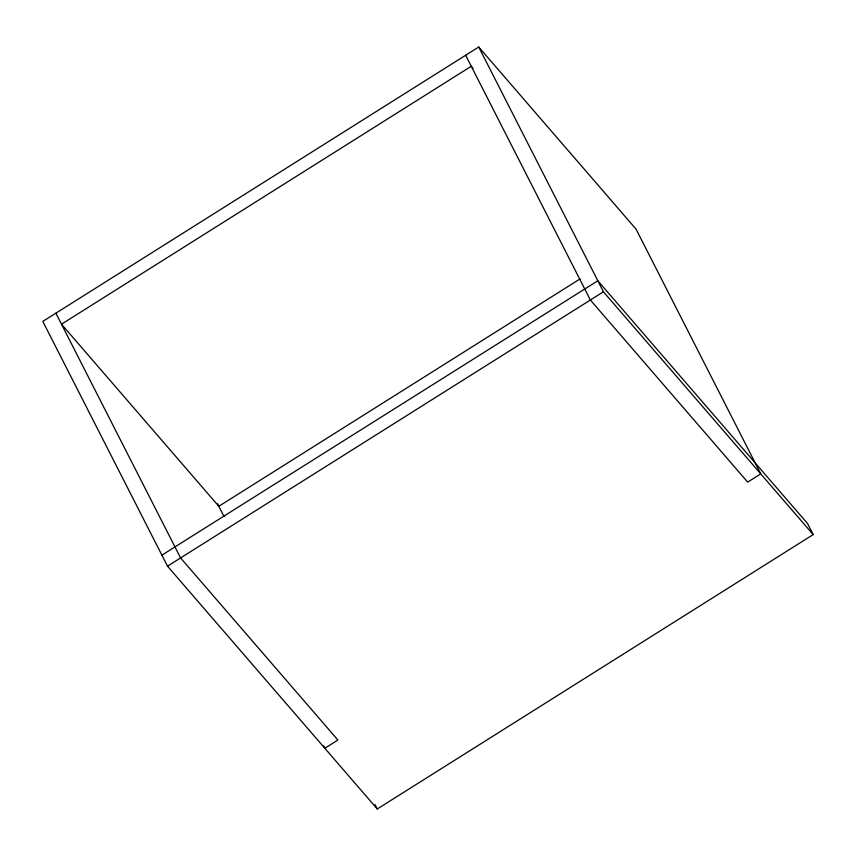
<?xml version="1.0" encoding="UTF-8"?>
<svg xmlns="http://www.w3.org/2000/svg" width="856" height="856" viewBox="0 0 856 856"><rect width="100%" height="100%" fill="white"/><g stroke="black" fill="none" stroke-linecap="round" stroke-linejoin="round"><path stroke-width="1.28" d="M465.653 55.255L590.362 300.017L747.684 482.121L760.759 473.892L636.051 229.13L478.729 47.027L42.8 321.407L167.509 566.169L377.271 808.973L813.2 534.593L807.593 523.583L597.83 280.768L161.902 555.148M580.047 278.928L218.815 506.292L61.493 324.189L471.26 66.276L473.015 68.298M167.509 566.169L603.437 291.789L813.2 534.593M478.729 47.027L603.437 291.789M375.024 804.565L377.271 808.973M217.435 503.596L224.09 516.671M323.622 745.897L324.831 748.272L337.906 740.033L180.584 557.93L55.875 313.178"/></g></svg>
